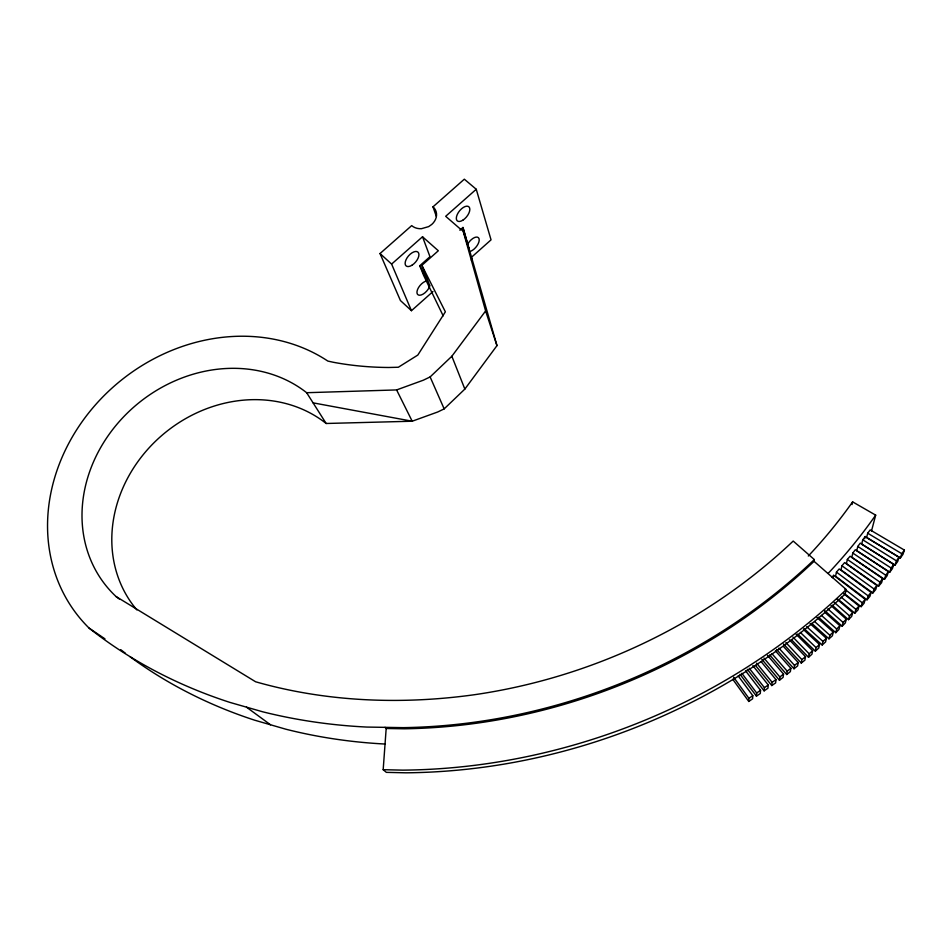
<?xml version="1.0" encoding="UTF-8"?>
<svg xmlns="http://www.w3.org/2000/svg" width="952" height="952" viewBox="0 0 952 952"><rect width="100%" height="100%" fill="white"/><g stroke="black" fill="none" stroke-linecap="round" stroke-linejoin="round"><path stroke-width="1.43" d="M738.157 675.849L752.794 695.674L752.615 698.804L748.784 701.457L748.927 698.351L733.623 677.217M745.535 670.755L760.541 690.331L760.291 693.508L756.459 696.15L756.673 692.996L741.846 673.302M411.454 310.697L400.435 300.546L380.026 253.541L411.692 225.612A14.518 12.067 -22.8 0 0 421.438 228.694L428.662 226.612L431.756 224.446A14.518 12.067 -22.8 0 0 432.993 206.834L464.326 179.19L476.25 189.269L445.679 216.294L461.613 230.11L462.624 229.218L485.615 310.947L451.855 356.25L430.125 376.933L423.319 380.205L396.615 389.927L306.651 392.712A140.015 121.451 -39.5 0 0 122.344 418.178A140.015 121.451 -39.5 0 0 116.073 596.559L255.612 681.775C326.393 701.993 401.447 704.837 474.155 694.758A501.24 420.867 -22.3 0 0 793.194 541.057L814.329 559.574L814.043 561.311L846.245 589.55L845.186 593.929A557.646 470.871 -22.2 0 1 405.802 772.81L386.345 772.358L383.18 769.692L386.179 728.494L385.001 727.352L366.877 727.066A526.242 442.299 -22.3 0 1 262.562 711.763L229.932 702.409A526.242 442.299 -22.3 0 1 89.119 628.141A180.404 156.747 -39.5 0 1 96.426 403.743A180.404 156.747 -39.5 0 1 327.833 361.07L333.2 362.248A293.573 236.025 -21.7 0 0 388.785 367.484L398.352 367.246L417.821 355.06L445.369 311.828L421.879 265.334L438.325 250.757L422.521 236.762L391.617 264.085L411.454 310.697L432.97 291.538M752.901 665.674L768.264 684.988L767.955 688.213L764.123 690.854L764.408 687.653L749.224 668.221M761.195 661.711L775.999 679.645L775.618 682.905L771.786 685.559L772.131 682.31L756.59 663.139M761.826 659.26L779.45 680.263L779.866 676.979L783.532 674.076L767.455 655.297M783.532 674.076L783.091 677.384L779.45 680.263M769.668 654.917L786.733 674.516L787.209 671.172L790.874 668.28L775.416 650.87M790.874 668.28L790.362 671.636L786.733 674.516M776.582 649.466L794.004 668.768L794.539 665.388L798.192 662.497L783.401 646.42M798.192 662.497L797.633 665.9L794.004 668.768M783.484 644.028L801.263 663.032L801.858 659.605L805.511 656.713L789.41 639.827M805.511 656.713L804.892 660.164L801.263 663.032M791.386 639.625L808.522 657.297L809.176 653.822L812.627 650.716L796.086 634.234M812.627 650.716L811.937 654.214L808.522 657.297M797.633 634.02L815.352 651.144L816.066 647.61L819.505 644.516L803.476 629.546M833.143 578.019L833.714 575.305L865.213 599.32L864.083 603.247L861.155 606.674L843.924 593.263M819.505 644.516L818.768 648.062L815.352 651.144M836.451 572.116L835.57 576.222L866.998 599.819L869.914 596.392L871.092 592.418L839.188 568.939L836.451 572.116L868.153 595.869L866.998 599.819M852.04 504.572L852.623 501.871L875.673 515.139L871.485 531.061M803.869 628.427L822.171 644.992L822.944 641.41L826.384 638.316L810.069 623.619M841.913 565.762L840.997 569.915L872.829 592.977L875.733 589.562L876.959 585.528L844.638 562.584L841.913 565.762L874.031 588.979L872.829 592.977M826.384 638.316L825.586 641.922L822.171 644.992M811.723 623.31L828.99 638.851L829.823 635.222L833.262 632.128L816.911 617.479M847.363 559.419L846.399 563.62L878.648 586.146L881.552 582.743L882.825 578.661L850.088 556.242L847.363 559.419L879.898 582.088L878.648 586.146M833.262 632.128L832.393 635.781L828.99 638.851M852.813 553.076L851.802 557.325L884.456 579.328L887.109 575.758L888.43 571.616L855.301 549.756L852.813 553.076L885.753 575.222L884.456 579.328M818.506 617.217L835.797 632.711L836.689 629.034L839.902 625.738L824.611 612.112M857.788 546.436L856.74 550.744L889.751 572.188L892.405 568.63L893.761 564.429L860.275 543.128L857.788 546.436L891.096 568.023L889.751 572.188M839.902 625.738L838.974 629.451L835.797 632.711M862.762 539.82L861.667 544.175L895.047 565.072L897.677 561.513L899.081 557.265L865.237 536.511L862.762 539.82L896.427 560.847L895.047 565.072M824.825 610.744L842.151 626.19L843.103 622.453L846.304 619.169L830.989 605.591M864.678 538.701L865.237 536.511M867.712 533.203L866.582 537.618L900.318 557.955L902.948 554.409L904.4 550.101L870.188 529.907L867.712 533.203L901.746 553.683L900.318 557.955M846.304 619.169L845.328 622.929L842.151 626.19M832.226 605.246L848.494 619.669L849.493 615.884L852.694 612.612L837.141 599.284M852.694 612.612L851.659 616.42L848.494 619.669M838.081 599.248L854.825 613.171L855.884 609.328L859.073 606.055L844.222 594.131M859.073 606.055L857.99 609.923L854.825 613.171M861.155 606.674L862.262 602.783L865.213 599.32M136.886 609.934A133.47 117.12 -39.9 0 1 154.498 442.228A133.47 117.12 -39.9 0 1 326.155 423.485L412.192 421.224L437.67 412.002L444.167 408.884L464.85 389.082L496.968 345.635L462.958 227.457L459.84 230.217M885.753 575.222L888.43 571.616M891.096 568.023L893.761 564.429M896.427 560.847L899.081 557.265M901.746 553.683L904.4 550.101M868.153 595.869L871.092 592.418M874.031 588.979L876.959 585.528M879.898 582.088L882.825 578.661M831.893 577.424L833.714 575.305M471.133 257.575L491.042 239.845L476.25 189.269M471.299 260.003L472.275 259.134M443.18 315.85L423.533 275.211L419.808 265.703L429.971 256.695L422.521 236.762M748.927 698.351L752.794 695.674M756.673 692.996L760.541 690.331M764.408 687.653L768.264 684.988M772.131 682.31L775.999 679.645M385.001 727.352L403.22 727.649A526.242 442.299 -22.3 0 0 814.329 559.574M386.179 728.494L404.338 728.792A524.647 441.323 -22.3 0 0 814.043 561.311M383.18 769.692L402.815 770.144A562.18 473.644 -22.2 0 0 846.245 589.55M313.077 402.851L412.192 421.224L396.615 389.927M89.119 628.141L104.946 638.851M246.508 707.181L270.511 724.781M116.073 596.559L119.559 599.201M844.876 589.288L862.262 602.783M841.235 597.19L855.884 609.328M834.178 602.33L849.493 615.884M827.8 608.852L843.103 622.453M821.421 615.385L836.689 629.034M814.579 621.525L829.823 635.222M806.653 626.69L822.944 641.41M380.026 253.541L391.617 264.085M800.299 632.402L816.066 647.61M792.921 637.078L809.176 653.822M785.912 642.588L801.858 659.605M778.914 648.11L794.539 665.388M771.905 653.631L787.209 671.172M763.956 658.046L779.866 676.979M755.471 665.4L771.786 685.559M747.296 669.292L764.123 690.854M740.037 674.302L756.459 696.15M732.766 679.312L748.784 701.457M306.651 392.712L326.155 423.485M419.808 265.703L429.411 284.731L421.879 265.334M430.125 376.933L444.167 408.884M451.855 356.25L464.85 389.082M432.993 206.834L436.349 216.449M485.615 310.947L496.968 345.635M462.624 229.218L469.134 249.412L462.958 227.457M875.673 515.139A495.587 423.342 -22 0 1 828.228 573.306M852.623 501.871A472.109 402.922 -22.1 0 1 808.296 556.016M385.322 744.048A502.311 427.567 -22.1 0 1 285.838 729.208L254.66 720.188A502.299 427.555 -22.1 0 1 130.091 656.761M468.277 243.153A8.77 4.296 -50.4 0 1 479.046 238.714A8.77 4.296 -50.4 0 1 470.847 251.173M429.971 285.374A8.746 4.367 -48.9 0 1 421.32 294.941A8.746 4.367 -48.9 0 1 417.559 289.527A8.746 4.367 -48.9 0 1 426.865 280.911M125.366 653.227A502.299 427.555 -22.1 0 1 120.702 649.645M462.862 220.186A9.115 4.605 -51.1 0 0 469.027 206.941A9.115 4.605 -51.1 0 0 457.329 214.367A9.115 4.605 -51.1 0 0 462.862 220.186M412.097 265.156A9.092 4.689 -49.5 0 0 417.964 252.125A9.092 4.689 -49.5 0 0 406.016 259.765A9.092 4.689 -49.5 0 0 412.097 265.156"/></g></svg>
